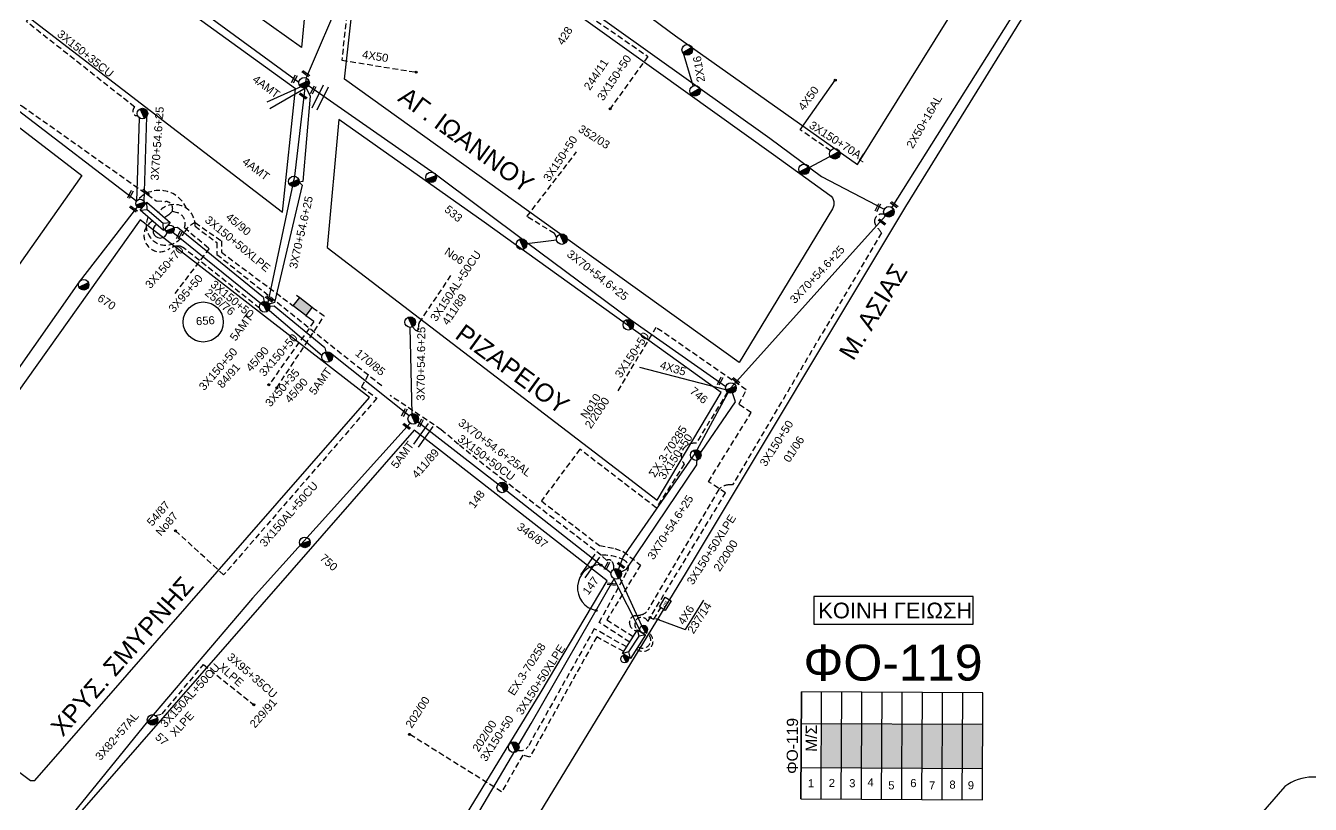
# Model space of a CAD drawing. Header units: millimetres. Extents: x 2999 to 5218, y 1863 to 2903.
# Drawn here: x 4541 to 4827.6, y 2126.5 to 2300.3 of the extents above; entities that cross this region are included whole.
import ezdxf
from ezdxf.enums import TextEntityAlignment as Align

# ---------------------------------------------------------------- set-up
doc = ezdxf.new("R2010")
doc.units = ezdxf.units.MM
doc.header["$LTSCALE"] = 0.5
doc.linetypes.add('DASHED', pattern=[19.05, 12.7, -6.35])
for name, color, linetype in [('Link Box 4 Διευθύνσεων', 7, 'Continuous'), ('Pillar OTE', 7, 'Continuous'), ('Άγνωστα', 7, 'Continuous'), ('Ασφαλειοκιβώτια Χ.Τ 9 αναχωρήσεων', 7, 'Continuous'), ('Γυμνά εναέρια ΧΤ και ΦΟΠ (1Φ)   2x50+16AL', 7, 'Continuous'), ('Γυμνά εναέρια ΧΤ και ΦΟΠ (3Φ)   4x50+16AL', 7, 'Continuous'), ('Εναέρια ΧΤ 4Χ120+25AL', 7, 'SYN_LINE'), ('Επιγραφές - Σχήματα', 7, 'Continuous'), ('Καλώδια ΧΤ   3x150+50CU', 7, 'DASHED'), ('Καλώδια ΧΤ   3x150+70AL', 7, 'DASHED'), ('Καλώδια ΧΤ   3x150AL+50CU', 7, 'DASHED'), ('Μηχανική τομή', 7, 'Continuous'), ('Στύλος ΦΜ', 7, 'Continuous'), ('Στύλος ΦΜ @ 1', 7, 'Continuous'), ('Συνδέσεις', 7, 'Continuous'), ('Συνεστραμμένα ΧΤ   3x70+54.6+25 AL', 7, 'SYN_LINE'), ('Τομή', 7, 'Continuous'), ('Υποσταθμός εναέριος 2 στύλων', 7, 'Continuous'), ('Υποσταθμός πόλεως', 7, 'Continuous'), ('Υπόβαθρο ΔΕΗ', 7, 'Continuous'), ('Υπόγεια καλώδια Παροχών ΧΤ   4x6', 7, 'DASHED')]:
    doc.layers.add(name, color=color, linetype=linetype)
doc.styles.add('arial', font='ARIAL.TTF')
doc.styles.get("Standard").update_dxf_attribs({"font": 'ARIAL.TTF'})
doc.linetypes.add('SYN_LINE', pattern='A,0.5,-0.0001,["/\\/\\/\\/",Standard,S=0.1,R=0,X=0,Y=-0.05],-0.25', length=0.7501)
doc.dimstyles.new('ISO-25', dxfattribs={"dimtxt": 2.5, "dimasz": 2.5, "dimexe": 1.25, "dimexo": 0.625, "dimtad": 1, "dimtxsty": 'Standard', "dimcen": 2.5, "dimadec": 0, "dimazin": 0, "dimtfac": 1, "dimtmove": 0, "dimatfit": 3, "dimfxl": 1, "dimarcsym": 0})

# ---------------------------------------------------------------- blocks, each defined once
blk = doc.blocks.new('ΜΗΧΑΝΙΚΗ ΤΟΜΗ')
at = {"layer": 'Μηχανική τομή', "ltscale": 40}
for p, q in [((-1.89, 0.78), (1.89, 0.78)), ((1.89, 0), (-1.89, 0))]:
    blk.add_line(p, q, dxfattribs=at)
blk = doc.blocks.new('ΤΟΜΗ')
at = {"layer": 'Τομή', "ltscale": 40}
for p, q in [((-5.68, 0), (5.68, 0)), ((5.68, -2.33), (-5.68, -2.33))]:
    blk.add_line(p, q, dxfattribs=at)
blk = doc.blocks.new('ΥΠΑΡΧΩΝ ΤΣΙΜΕΝΤΕΝΙΟΣ ΣΤΥΛΟΣ')
at = {"layer": 'Στύλος ΦΜ'}
blk.add_hatch(color=7, dxfattribs=at).paths.add_polyline_path([(-1.29, -2.28, 0.574793), (2.62, 0, 0.268822), (1.3, 2.27)])
at = {"layer": 'Στύλος ΦΜ', "color": 7}
blk.add_line((-1.29, -2.28), (1.3, 2.27), dxfattribs=at)
blk.add_circle((0, 0), 2.62, dxfattribs=at)
at = {"layer": 'Στύλος ΦΜ', "flags": 4}
for tag, p in [('ΤΥΠΟΣ', (-4.91, 3.03)), ('ΑΡΙΘΜΟΣ', (-4.68, 8.05))]:
    blk.add_attdef(tag, p, '', height=4, dxfattribs=at)
blk = doc.blocks.new('ΥΠΟΣΤΑΘΜΟΣ ΕΝΑΕΡΙΟΣ ΕΠΙ 2 ΣΤΥΛΩΝ')
at = {"layer": 'Υποσταθμός εναέριος 2 στύλων', "linetype": 'Continuous'}
for points in [[(-11.97, -2.11, 0.574793), (-8.45, -0.07, 0.268822), (-9.64, 1.98)], [(9.68, -2.15, 0.574793), (13.19, -0.1, 0.268822), (12.01, 1.95)]]:
    blk.add_hatch(color=256, dxfattribs=at).paths.add_polyline_path(points)
for p, q in [((-11.97, -2.11), (-9.64, 1.98)), ((9.68, -2.15), (12.01, 1.95))]:
    blk.add_line(p, q, dxfattribs=at)
for centre in [(-10.81, -0.07), (10.84, -0.1)]:
    blk.add_circle(centre, 2.36, dxfattribs=at)
at = {"layer": 'Υποσταθμός πόλεως', "linetype": 'Continuous', "ltscale": 40}
blk.add_lwpolyline([(-8.57, 2.82), (8.57, 2.82), (8.57, -2.82), (-8.57, -2.82)], close=True, dxfattribs=at)
for points in [[(-5.75, 0), (-8.57, 2.82)], [(-8.57, -2.82), (-5.75, 0)], [(-5.75, 0), (5.75, 0)], [(5.75, 0), (8.57, 2.82)], [(8.57, -2.82), (5.75, 0)]]:
    blk.add_lwpolyline(points, dxfattribs=at)
at = {"layer": 'Υποσταθμός εναέριος 2 στύλων', "ltscale": 40, "flags": 1}
for tag, p in [('ΜΕΤΑΣΧΗΜΑΤΙΣΜΟΣ', (14.09, 2.51)), ('ΙΣΧΥΣ', (14.07, -0.28)), ('ΑΡΙΘΜΟΣ', (14.19, -3))]:
    blk.add_attdef(tag, p, '', height=1.8, dxfattribs=at)
blk = doc.blocks.new('LINK BOX 4 ΑΝΑΧΩΡΗΣΕΩΝ')
at = {"layer": 'Link Box 4 Διευθύνσεων', "ltscale": 40}
blk.add_hatch(color=256, dxfattribs=at).paths.add_polyline_path([(-3.54, 0), (-3.54, -4.67), (3.54, -4.67), (3.54, 0)])
for p, q in [((-3.54, 0), (-5.33, 0)), ((5.33, 0), (3.54, 0)), ((-3.54, -4.67), (-5.33, -4.67)), ((5.33, -4.67), (3.54, -4.67))]:
    blk.add_line(p, q, dxfattribs=at)
blk.add_lwpolyline([(-3.54, -4.67), (-3.54, 0), (3.54, 0), (3.54, -4.67)], close=True, dxfattribs=at)
blk = doc.blocks.new('ΑΣΦΑΛΕΙΟΚΙΒΩΤΙΟ ΥΠΟΣΤΑΘΜΟΥ 9 ΑΝΑΧΩΡΗΣΕΩΝ')
at = {"layer": 'Ασφαλειοκιβώτια Χ.Τ 9 αναχωρήσεων', "ltscale": 40}
for p, q in [((-23.8, 40.36), (24.02, 40.36)), ((-9.72, 40.36), (-9.72, -40.64)), ((9.94, 40.36), (9.94, -40.64)), ((-23.8, 31.36), (24.02, 31.36)), ((-23.8, 22.36), (24.02, 22.36)), ((-23.8, 13.36), (24.02, 13.36)), ((-23.8, 4.36), (24.02, 4.36)), ((-23.8, -4.64), (24.02, -4.64)), ((-23.8, -13.64), (24.02, -13.64)), ((-23.8, -22.64), (24.02, -22.64)), ((-23.8, -31.64), (24.02, -31.64))]:
    blk.add_line(p, q, dxfattribs=at)
at = {"layer": 'Ασφαλειοκιβώτια Χ.Τ 9 αναχωρήσεων'}
blk.add_lwpolyline([(-23.8, -40.64), (24.02, -40.64), (24.02, 40.36), (-23.8, 40.36)], close=True, dxfattribs=at)
for s, p in [('1', (-18.54, 37.25)), ('2', (-18.39, 27.98)), ('3', (-18.45, 18.85)), ('4', (-17.96, 10.67)), ('5', (-19.3, 1.44)), ('6', (-18.25, -8.4)), ('7', (-19.23, -16.79)), ('8', (-18.84, -25.86)), ('9', (-19.09, -34.08))]:
    blk.add_text(s, height=3.6, rotation=270, dxfattribs=at).set_placement(p)
at = {"layer": 'Ασφαλειοκιβώτια Χ.Τ 9 αναχωρήσεων', "ltscale": 40}
for tag, height, p in [('ΟΝΟΜΑ', 5, (-0.16, 44.31)), ('ΚΕΙΜΕΝΟ 1', 2, (17.06, 35.59)), ('ΚΕΙΜΕΝΟ 2', 2, (17.06, 26.88)), ('ΚΕΙΜΕΝΟ 3', 2, (17.06, 17.69)), ('ΚΕΙΜΕΝΟ 4', 2, (17.06, 8.71)), ('ΚΕΙΜΕΝΟ 5', 2, (17.06, -0.13)), ('ΚΕΙΜΕΝΟ 6', 2, (17.06, -9.05)), ('ΚΕΙΜΕΝΟ 7', 2, (17.06, -18.13)), ('ΚΕΙΜΕΝΟ 8', 2, (17.06, -26.85)), ('ΚΕΙΜΕΝΟ 9', 2, (17.06, -35.99)), ('ΣΧ', 2, (-0.1, -42.64))]:
    blk.add_attdef(tag, text='', height=height, dxfattribs=at).set_placement(p, align=Align.MIDDLE_CENTER)
blk = doc.blocks.new('_ΣΥΝΔΕΣΗ')
at = {"layer": 'Συνδέσεις', "linetype": 'SYN_LINE', "ltscale": 40}
blk.add_hatch(color=256, dxfattribs=at).paths.add_polyline_path([(0.5, -0.01, 1), (-0.5, -0.01, 1)])
at = {"layer": 'Συνδέσεις'}
blk.add_circle((0, -0.01), 0.5, dxfattribs=at)
blk = doc.blocks.new('TSONTA XT1')
at = {"ltscale": 40}
h = blk.add_hatch(color=256, dxfattribs=at)
h.dxf.hatch_style = 1
h.paths.add_polyline_path([(596, 2487.7), (597.1, 2488.8), (596, 2489.9), (594.9, 2488.8)])
blk.add_lwpolyline([(594.9, 2488.8), (596, 2489.9), (597.1, 2488.8), (596, 2487.7)], close=True, dxfattribs=at)
blk = doc.blocks.new('PILLAR ΟΤΕ')
at = {"layer": 'Pillar OTE', "ltscale": 40}
blk.add_lwpolyline([(-3.31, 2.02), (3.39, 2.02), (3.39, -1.99), (-3.31, -1.99)], close=True, dxfattribs=at)
at = {"layer": 'Pillar OTE', "insert": (-1.81, 0.71), "char_height": 1.3575, "width": 109.961, "attachment_point": 1}
blk.add_mtext('{\\fArial|b1|i0|c161|p34;OTE}', dxfattribs=at)

msp = doc.modelspace()

# ---------------------------------------------------------------- hatches: boundary and pattern name
at = {"layer": 'Ασφαλειοκιβώτια Χ.Τ 9 αναχωρήσεων', "ltscale": 40}
for color, points in [(1, [(4718.5, 2144.57), (4718.45, 2134.74), (4722.95, 2134.72), (4723, 2144.54)]), (30, [(4723, 2144.54), (4722.95, 2134.72), (4727.45, 2134.69), (4727.5, 2144.52)]), (2, [(4727.5, 2144.52), (4727.45, 2134.69), (4731.95, 2134.67), (4732, 2144.5)]), (27, [(4732, 2144.5), (4731.95, 2134.67), (4736.45, 2134.65), (4736.5, 2144.47)]), (5, [(4736.5, 2144.47), (4736.45, 2134.65), (4740.95, 2134.62), (4741, 2144.45)]), (63, [(4741, 2144.45), (4740.95, 2134.62), (4745.45, 2134.6), (4745.5, 2144.43)]), (85, [(4745.5, 2144.43), (4745.45, 2134.6), (4749.95, 2134.58), (4750, 2144.4)]), (6, [(4750, 2144.4), (4749.95, 2134.58), (4754.45, 2134.55), (4754.5, 2144.38)])]:
    msp.add_hatch(color=color, dxfattribs=at).paths.add_polyline_path(points)

# ---------------------------------------------------------------- linework, layer by layer
at = {"layer": 'Άγνωστα', "color": 6, "linetype": 'DASHED', "ltscale": 0.2}
for points in [[(4565.94, 2280.14), (4565.49, 2280.18, -0.550807), (4565.29, 2282.09), (4541.13, 2301.16), (4550.63, 2313.69)], [(4732.52, 2258.15, 0.46257), (4730.35, 2256.86, 0.19919), (4730.69, 2255.64, -0.012749), (4731.89, 2254.02), (4698.68, 2197.84), (4697.92, 2197.82, 0.194816), (4695.59, 2196.79), (4679.75, 2169.88, -0.202026), (4678.34, 2168.83, -0.040973), (4677.02, 2168.61, 0.43541), (4675.65, 2166.88, 0.314946), (4677.31, 2165.2)]]:
    msp.add_lwpolyline(points, format="xyb", dxfattribs=at)
at = {"layer": 'Άγνωστα', "color": 133, "linetype": 'DASHED', "ltscale": 0.2}
msp.add_lwpolyline([(4612.76, 2304.54), (4611.49, 2292.54), (4628.07, 2289.89)], dxfattribs=at)
at = {"layer": 'Άγνωστα', "color": 30, "linetype": 'SYN_LINE', "ltscale": 10}
msp.add_lwpolyline([(4689.84, 2286.82), (4687.67, 2294.36)], dxfattribs=at)
at = {"layer": 'Άγνωστα', "color": 30, "ltscale": 40}
msp.add_lwpolyline([(4713.73, 2277.04), (4721.59, 2288.1)], dxfattribs=at)
at = {"layer": 'Άγνωστα', "color": 173, "linetype": 'SYN_LINE', "ltscale": 10}
for points in [[(4602.34, 2286.6), (4594.74, 2283.23)], [(4603.5, 2286.43), (4595.46, 2281.7)]]:
    msp.add_lwpolyline(points, dxfattribs=at)
at = {"layer": 'Άγνωστα', "color": 2, "linetype": 'DASHED', "ltscale": 0.2}
msp.add_lwpolyline([(4659.44, 2252.96), (4658.94, 2253.9), (4652.8, 2257.68), (4663.87, 2272.09)], dxfattribs=at)
at = {"layer": 'Άγνωστα', "ltscale": 40}
msp.add_lwpolyline([(4564.86, 2261.79), (4564.86, 2261.8)], dxfattribs=at)
at = {"layer": 'Άγνωστα', "color": 151, "linetype": 'DASHED', "ltscale": 0.2}
msp.add_lwpolyline([(4572.01, 2257.57), (4572.68, 2257.97, 0.09876), (4573.66, 2258.89), (4574.72, 2258.58, -0.444529), (4576.36, 2255.2), (4581.91, 2250.57), (4573.82, 2239.97)], format="xyb", dxfattribs=at)
at = {"layer": 'Άγνωστα', "color": 133, "linetype": 'DASHED', "ltscale": 0.2}
msp.add_lwpolyline([(4593.15, 2237.21), (4576.16, 2250.68, 0.180047), (4574.87, 2251.1, 0.148216), (4572.98, 2250.44, -1.066073), (4569.33, 2256.67)], format="xyb", dxfattribs=at)
at = {"layer": 'Άγνωστα', "color": 30, "linetype": 'DASHED', "ltscale": 0.2}
for points in [[(4568.29, 2257.57, 1.031917), (4576.24, 2253.97, -0.167246), (4578.8, 2256.34), (4584.63, 2252.25), (4584.61, 2249.72), (4599.96, 2238.29)], [(4679.45, 2165.01, -1.199631), (4677.21, 2161.21)]]:
    msp.add_lwpolyline(points, format="xyb", dxfattribs=at)
at = {"layer": 'Άγνωστα', "color": 173, "linetype": 'SYN_LINE', "ltscale": 15}
msp.add_lwpolyline([(4607.08, 2226.63), (4594.28, 2237.53), (4573.75, 2254.11)], dxfattribs=at)
at = {"layer": 'Άγνωστα', "color": 1, "linetype": 'DASHED', "ltscale": 0.2}
msp.add_lwpolyline([(4578.74, 2255.51), (4583.62, 2251.87), (4583.62, 2249.22), (4620.71, 2219.71)], dxfattribs=at)
at = {"layer": 'Άγνωστα', "color": 30, "linetype": 'DASHED', "ltscale": 0.2}
for points in [[(4596.98, 2219.47), (4607.55, 2235.45), (4605.61, 2236.89)], [(4604.18, 2235.04), (4605.27, 2234.27), (4595.23, 2220.15)]]:
    msp.add_lwpolyline(points, dxfattribs=at)
at = {"layer": 'Άγνωστα', "color": 62, "linetype": 'DASHED', "ltscale": 0.2}
msp.add_lwpolyline([(4679.74, 2167.34), (4697.12, 2196.02), (4693.29, 2198.52), (4702.85, 2213.93), (4700.08, 2215.79), (4701.73, 2219.01), (4681.57, 2232.94), (4672.97, 2218.66)], dxfattribs=at)
at = {"layer": 'Άγνωστα', "color": 1, "linetype": 'SYN_LINE', "ltscale": 20}
msp.add_lwpolyline([(4697.18, 2219.02), (4677.94, 2224.01)], dxfattribs=at)
at = {"layer": 'Άγνωστα', "color": 2, "linetype": 'DASHED', "ltscale": 0.2}
msp.add_lwpolyline([(4697.53, 2218.53), (4690.54, 2207.1), (4690.04, 2207.1, 0.640936), (4687.9, 2202.44), (4681.64, 2192.69), (4664.6, 2205.77), (4656.02, 2194.22), (4668.98, 2184.26), (4672.37, 2183.61), (4674.28, 2182.95), (4678.13, 2179.91), (4670.61, 2167.7), (4676.52, 2163.95)], format="xyb", dxfattribs=at)
at = {"layer": 'Άγνωστα', "color": 85, "ltscale": 40}
msp.add_lwpolyline([(4626.73, 2211.57), (4591.53, 2172.52), (4568.14, 2145), (4545.41, 2116.95)], dxfattribs=at)
at = {"layer": 'Άγνωστα', "color": 5, "ltscale": 40}
msp.add_lwpolyline([(4608.95, 2069.69), (4639.58, 2120.62), (4653.72, 2144.55), (4672.28, 2176.84)], dxfattribs=at)
at = {"layer": 'Άγνωστα', "color": 85, "linetype": 'DASHED', "ltscale": 0.2}
for points in [[(4674.41, 2160.63), (4668.36, 2163.88), (4653.41, 2137.07), (4651.84, 2137.48), (4647.15, 2129.32), (4626.61, 2142.13)], [(4569.92, 2146.34), (4571.42, 2146.73), (4580.63, 2157.7), (4591.87, 2148.75)]]:
    msp.add_lwpolyline(points, dxfattribs=at)
at = {"layer": 'Άγνωστα', "color": 5, "linetype": 'DASHED', "ltscale": 0.2}
msp.add_lwpolyline([(4675.05, 2161.64), (4667.82, 2165.69), (4653.09, 2139.53, -0.346841), (4650.79, 2138.59, -1.437185)], format="xyb", dxfattribs=at)
at = {"layer": 'Άγνωστα'}
msp.add_circle((4580.58, 2234.14), 4.47, dxfattribs=at)
at = {"layer": 'Άγνωστα', "color": 62, "linetype": 'DASHED', "ltscale": 0.2}
msp.add_arc((4678.35, 2166.72), 1.52, 23.8572, 235.1457, dxfattribs=at)
at = {"layer": 'Γυμνά εναέρια ΧΤ και ΦΟΠ (1Φ)   2x50+16AL', "color": 6, "ltscale": 40}
msp.add_lwpolyline([(4766.72, 2311.48), (4734.17, 2259.74)], dxfattribs=at)
at = {"layer": 'Γυμνά εναέρια ΧΤ και ΦΟΠ (3Φ)   4x50+16AL', "color": 30, "ltscale": 40}
msp.add_lwpolyline([(4610.28, 2344.18), (4706.95, 2275.14), (4718.49, 2266.6), (4732.49, 2259.29)], dxfattribs=at)
at = {"layer": 'Εναέρια ΧΤ 4Χ120+25AL', "color": 2, "linetype": 'SYN_LINE', "ltscale": 20}
msp.add_lwpolyline([(4493.05, 2154.5), (4507.77, 2178.4), (4527.62, 2207.07), (4552.93, 2243.11), (4566.52, 2260.57)], dxfattribs=at)
at = {"layer": 'Επιγραφές - Σχήματα', "color": 173, "ltscale": 0.2}
msp.add_line((4596.49, 2238.46), (4595.31, 2238.09), dxfattribs=at)
at = {"layer": 'Επιγραφές - Σχήματα', "color": 1, "linetype": 'DASHED', "ltscale": 0.2}
msp.add_lwpolyline([(4565.74, 2261.13, -0.564453), (4576.86, 2259.48)], format="xyb", dxfattribs=at)
at = {"layer": 'Επιγραφές - Σχήματα', "color": 190}
msp.add_lwpolyline([(4716.83, 2166.7), (4752.34, 2166.7), (4752.34, 2172.88), (4716.83, 2172.88)], close=True, dxfattribs=at)
at = {"layer": 'Επιγραφές - Σχήματα', "color": 1, "linetype": 'DASHED', "ltscale": 0.2}
msp.add_arc((4574.18, 2255.78), 4.57, 356.6641, 141.8982, dxfattribs=at)
at = {"layer": 'Επιγραφές - Σχήματα', "color": 173, "ltscale": 0.2}
msp.add_arc((4570.98, 2254.49), 1.61, 118.3721, 345.6366, dxfattribs=at)
at = {"layer": 'Επιγραφές - Σχήματα', "ltscale": 0.2}
msp.add_arc((4669.24, 2174.85), 5.17, 91.2735, 258.9995, dxfattribs=at)
at = {"layer": 'Επιγραφές - Σχήματα', "color": 5, "linetype": 'DASHED', "ltscale": 0.2}
msp.add_arc((4678.61, 2163.17), 1.79, 233.5495, 69.56, dxfattribs=at)
at = {"layer": 'Καλώδια ΧΤ   3x150+50CU', "color": 30, "ltscale": 0.2}
msp.add_lwpolyline([(4666.77, 2302.38), (4679.78, 2293.4), (4671.37, 2281.73)], dxfattribs=at)
at = {"layer": 'Καλώδια ΧΤ   3x150+70AL', "color": 30, "ltscale": 0.2}
msp.add_lwpolyline([(4720.49, 2272.35), (4713.73, 2277.04)], dxfattribs=at)
at = {"layer": 'Καλώδια ΧΤ   3x150+70AL', "color": 30, "linetype": 'Continuous', "ltscale": 0.2}
msp.add_lwpolyline([(4715.72, 2268.65), (4721.46, 2271.68)], dxfattribs=at)
at = {"layer": 'Καλώδια ΧΤ   3x150AL+50CU', "color": 151, "ltscale": 0.2}
msp.add_lwpolyline([(4496.21, 2300.85), (4496.98, 2301.24), (4498.56, 2299.52), (4540.11, 2282.36), (4570.08, 2261.18), (4572.22, 2261.05, -0.496125), (4573.66, 2258.89, 0.044253)], format="xyb", dxfattribs=at)
at = {"layer": 'Καλώδια ΧΤ   3x150AL+50CU', "color": 1, "linetype": 'Continuous', "ltscale": 0.2}
msp.add_lwpolyline([(4496.67, 2299.48), (4496.9, 2299.14), (4539.33, 2281.3), (4565.74, 2261.13)], dxfattribs=at)
at = {"layer": 'Καλώδια ΧΤ   3x150AL+50CU', "color": 27, "ltscale": 0.2}
msp.add_lwpolyline([(4627.23, 2233.05), (4627.82, 2232.43, 0.835651), (4628.65, 2232.97, -0.264141), (4628.76, 2233.97), (4636.04, 2244.81)], format="xyb", dxfattribs=at)
at = {"layer": 'Καλώδια ΧΤ   3x150AL+50CU', "color": 1, "ltscale": 0.2}
for points in [[(4617.38, 2222.36), (4615.88, 2219.71), (4619.28, 2217.12), (4585.12, 2177.71)], [(4585.12, 2177.71), (4574.39, 2187.58)]]:
    msp.add_lwpolyline(points, dxfattribs=at)
at = {"layer": 'Συνεστραμμένα ΧΤ   3x70+54.6+25 AL', "color": 27, "ltscale": 40}
for p, q in [((4593.99, 2239.64), (4594.12, 2238.69)), ((4596.41, 2237.67), (4595.46, 2237.61)), ((4607.71, 2228.39), (4607.94, 2227.47))]:
    msp.add_line(p, q, dxfattribs=at)
at = {"layer": 'Συνεστραμμένα ΧΤ   3x70+54.6+25 AL', "color": 133, "linetype": 'Continuous', "ltscale": 20}
msp.add_lwpolyline([(4609.62, 2343.76), (4611.64, 2307.61), (4603.53, 2288.61), (4603.42, 2287.68)], dxfattribs=at)
at = {"layer": 'Συνεστραμμένα ΧΤ   3x70+54.6+25 AL', "color": 133, "ltscale": 20}
for points in [[(4601.89, 2287.56), (4579.79, 2303.71)], [(4603.27, 2286.36), (4600.92, 2266.68), (4594.98, 2238.48)]]:
    msp.add_lwpolyline(points, dxfattribs=at)
at = {"layer": 'Συνεστραμμένα ΧΤ   3x70+54.6+25 AL', "color": 173, "ltscale": 20}
msp.add_lwpolyline([(4603.5, 2286.43), (4604.44, 2284.53), (4602.79, 2265.53), (4601.95, 2265.37), (4602.63, 2264.67), (4596.49, 2238.46)], dxfattribs=at)
at = {"layer": 'Συνεστραμμένα ΧΤ   3x70+54.6+25 AL', "color": 2, "ltscale": 20}
for points in [[(4676.18, 2234.44), (4652.72, 2251.88), (4632.35, 2267.11), (4604.02, 2286.83)], [(4697.14, 2219.69), (4676.18, 2234.44)]]:
    msp.add_lwpolyline(points, dxfattribs=at)
at = {"layer": 'Συνεστραμμένα ΧΤ   3x70+54.6+25 AL', "color": 6, "ltscale": 20}
for points in [[(4565.74, 2261.13), (4566.36, 2279.66)], [(4567.41, 2260.89), (4567.95, 2279.95)]]:
    msp.add_lwpolyline(points, dxfattribs=at)
at = {"layer": 'Συνεστραμμένα ΧΤ   3x70+54.6+25 AL', "color": 30, "ltscale": 20}
msp.add_lwpolyline([(4673.8, 2178.4), (4675, 2179.01), (4690.67, 2202.3), (4690.75, 2203.82), (4699.31, 2216.32), (4698.29, 2219.43), (4732.75, 2257.86)], dxfattribs=at)
at = {"layer": 'Συνεστραμμένα ΧΤ   3x70+54.6+25 AL', "color": 27, "linetype": 'SYN_LINE', "ltscale": 15}
for points in [[(4593.99, 2239.64), (4574.8, 2255.25), (4574.03, 2255.15)], [(4607.71, 2228.39), (4596.41, 2237.67)], [(4626.48, 2213.22), (4608.99, 2227.22)]]:
    msp.add_lwpolyline(points, dxfattribs=at)
at = {"layer": 'Συνεστραμμένα ΧΤ   3x70+54.6+25 AL', "color": 2, "ltscale": 10}
msp.add_lwpolyline([(4651.6, 2251.52), (4659.41, 2252.48)], dxfattribs=at)
at = {"layer": 'Συνεστραμμένα ΧΤ   3x70+54.6+25 AL', "color": 27, "ltscale": 20}
msp.add_lwpolyline([(4627.17, 2213.67), (4626.77, 2232.95)], dxfattribs=at)
at = {"layer": 'Συνεστραμμένα ΧΤ   3x70+54.6+25 AL', "color": 1, "ltscale": 20}
msp.add_lwpolyline([(4672.8, 2177.74), (4674.25, 2181.65), (4690.3, 2204.83), (4697.72, 2218.4)], dxfattribs=at)
at = {"layer": 'Συνεστραμμένα ΧΤ   3x70+54.6+25 AL', "color": 27, "linetype": 'DASHED', "ltscale": 0.2}
for points in [[(4672.14, 2178.96), (4672.16, 2179.53, 0.227711), (4671.57, 2180.91, 0.348052), (4670.6, 2180.96), (4669.41, 2182.08), (4647.68, 2198.77), (4637.52, 2206.8), (4633.68, 2210.11), (4622.24, 2217.76)], [(4675.71, 2162.68), (4668.92, 2167.12), (4675.2, 2178.56, 0.416985), (4674.49, 2180.99, 0.140855), (4669.41, 2182.08, 2.946673)]]:
    msp.add_lwpolyline(points, format="xyb", dxfattribs=at)
at = {"layer": 'Συνεστραμμένα ΧΤ   3x70+54.6+25 AL', "color": 5, "ltscale": 20}
for points in [[(4646.33, 2197.94), (4628.4, 2211.86)], [(4671.55, 2178.11), (4671.55, 2178.11), (4647.27, 2197.23), (4646.33, 2197.94)]]:
    msp.add_lwpolyline(points, dxfattribs=at)
at = {"layer": 'Συνεστραμμένα ΧΤ   3x70+54.6+25 AL', "color": 1, "ltscale": 15}
msp.add_lwpolyline([(4678.19, 2165.03), (4672.16, 2176.89)], dxfattribs=at)
at = {"layer": 'Συνεστραμμένα ΧΤ   3x70+54.6+25 AL', "color": 30, "ltscale": 15}
msp.add_lwpolyline([(4678.43, 2166.37), (4673.25, 2177.71)], dxfattribs=at)
at = {"layer": 'Υπόβαθρο ΔΕΗ'}
for points in [[(4726.54, 2269.31), (4752.74, 2311.41), (4753.39, 2313), (4652.73, 2384.87), (4620.23, 2346.62), (4685.96, 2297.97), (4726.54, 2269.31)], [(4532.12, 2345.44), (4545.14, 2363.88), (4604.97, 2321.64), (4604.97, 2321.45), (4602.5, 2295.37), (4532.12, 2345.44)], [(4598.29, 2258.66), (4601.13, 2286.19), (4527.7, 2339.26), (4515.72, 2322.07), (4598.29, 2258.66)], [(4442.11, 2206.34), (4506.71, 2293.49), (4535.4, 2280.73), (4553.51, 2266.82), (4487.74, 2173.56), (4486.43, 2173.44), (4471.37, 2184.54), (4455.73, 2196.67), (4442.11, 2206.34)], [(4610.84, 2279.33), (4608.23, 2250.74), (4673.78, 2200.56), (4681.82, 2194.41), (4696.1, 2218.39), (4643.28, 2256.42), (4610.84, 2279.33)], [(4500.08, 2163.32), (4542.06, 2131.88), (4543, 2131.88), (4617.63, 2217.27), (4566.48, 2256.96), (4515.95, 2185.95), (4500.08, 2163.32)], [(4670.69, 2176.39), (4627.61, 2209.98), (4552.41, 2123.97), (4612.13, 2079.87), (4655.93, 2151.63), (4670.69, 2176.39)], [(4688.16, 2165.54), (4692.28, 2172.08)]]:
    msp.add_lwpolyline(points, dxfattribs=at)
for points in [[(4834.41, 2130.83, 0.311736), (4821.86, 2130.5), (4764.38, 2064.31), (4717.1, 2005.14), (4704.15, 1987.3), (4703.03, 1987.3), (4679.95, 2011.76), (4639.36, 2053.94), (4623.15, 2071.28), (4688.36, 2178.34), (4737.33, 2259.92), (4786.06, 2338.78), (4797.07, 2356.88), (4931.63, 2282.18)], [(4612.11, 2288.36), (4617.41, 2336.54), (4617.49, 2336.86), (4648.38, 2314.14), (4707.76, 2271.53), (4720.34, 2262.48, -0.398671), (4720.93, 2259.4), (4700.17, 2225.08), (4612.11, 2288.36)]]:
    msp.add_lwpolyline(points, format="xyb", dxfattribs=at)
at = {"layer": 'Υπόγεια καλώδια Παροχών ΧΤ   4x6', "color": 62, "linetype": 'DASHED', "ltscale": 0.2}
msp.add_lwpolyline([(4680.5, 2168.08), (4681.09, 2167.83), (4682.65, 2170.4)], dxfattribs=at)

# ---------------------------------------------------------------- block references
at = {"layer": 'Link Box 4 Διευθύνσεων', "xscale": 0.4999999999999999, "yscale": 0.4999999999999999, "zscale": 0.4999999999999999, "rotation": 142.3519333450155}
msp.add_blockref('LINK BOX 4 ΑΝΑΧΩΡΗΣΕΩΝ', (4602.07, 2236.67), dxfattribs=at)
at = {"layer": 'Pillar OTE', "xscale": 0.375, "yscale": 0.375, "zscale": 0.375, "rotation": 58.65293377740626}
msp.add_blockref('PILLAR ΟΤΕ', (4683.64, 2171.25), dxfattribs=at)
at = {"layer": 'Ασφαλειοκιβώτια Χ.Τ 9 αναχωρήσεων', "xscale": 0.4999999999999932, "yscale": 0.4999999999999932, "zscale": 0.4999999999999932, "rotation": 89.70135055606028}
msp.add_blockref('ΑΣΦΑΛΕΙΟΚΙΒΩΤΙΟ ΥΠΟΣΤΑΘΜΟΥ 9 ΑΝΑΧΩΡΗΣΕΩΝ', (4734.15, 2139.52), dxfattribs=at).add_auto_attribs({'ΟΝΟΜΑ': 'ΦΟ-119'})
at = {"layer": 'Μηχανική τομή'}
for p, xscale, yscale, zscale, rotation in [((4603.33, 2289.41), 0.4999999999999994, 0.4999999999999994, 0.4999999999999994, 323.4536695641671), ((4601.06, 2288.24), 0.4999999999999996, 0.4999999999999996, 0.4999999999999996, 62.72551710385088), ((4602.75, 2284.42), 0.4999999999999995, 0.4999999999999995, 0.4999999999999995, 323.5804355050505), ((4605.27, 2285.79), 0.4999999999999996, 0.4999999999999996, 0.4999999999999996, 62.72551710385088), ((4564.49, 2262.51), 0.4999999999999996, 0.4999999999999996, 0.4999999999999996, 62.72551710385088), ((4567.59, 2262.93), 0.4999999999999994, 0.4999999999999994, 0.4999999999999994, 323.4536695641671), ((4564.88, 2259.2), 0.4999999999999994, 0.4999999999999994, 0.4999999999999994, 323.4536695641671), ((4731.23, 2259.59), 0.4999999999999996, 0.4999999999999996, 0.4999999999999996, 62.72551710385088), ((4734.6, 2260.18), 0.4999999999999994, 0.4999999999999994, 0.4999999999999994, 322.1941425945951), ((4731.88, 2256.31), 0.4999999999999994, 0.4999999999999994, 0.4999999999999994, 322.1941425945951), ((4575.42, 2253.45), 0.4999999999999996, 0.4999999999999996, 0.4999999999999996, 62.72551710385088), ((4595.18, 2239.14), 0.4999999999999995, 0.4999999999999995, 0.4999999999999995, 323.5804355050505), ((4696.07, 2220.86), 0.4999999999999996, 0.4999999999999996, 0.4999999999999996, 62.72551710385088), ((4699.33, 2220.89), 0.4999999999999994, 0.4999999999999994, 0.4999999999999994, 322.1941425945951), ((4625.61, 2213.84), 0.4999999999999996, 0.4999999999999996, 0.4999999999999996, 62.72551710385088), ((4625.84, 2210.7), 0.4999999999999995, 0.4999999999999995, 0.4999999999999995, 323.5804355050505), ((4629.23, 2211.49), 0.4999999999999996, 0.4999999999999996, 0.4999999999999996, 62.72551710385088), ((4670.79, 2179.64), 0.4999999999999996, 0.4999999999999996, 0.4999999999999996, 62.72551710385088), ((4673.63, 2179.69), 0.4999999999999994, 0.4999999999999994, 0.4999999999999994, 322.1941425945951), ((4671.63, 2175.46), 0.4999999999999994, 0.4999999999999994, 0.4999999999999994, 351.7363906957834)]:
    msp.add_blockref('ΜΗΧΑΝΙΚΗ ΤΟΜΗ', p, dxfattribs=dict(at, xscale=xscale, yscale=yscale, zscale=zscale, rotation=rotation))
at = {"layer": 'Στύλος ΦΜ @ 1', "ltscale": 40}
ref = msp.add_blockref('ΥΠΑΡΧΩΝ ΤΣΙΜΕΝΤΕΝΙΟΣ ΣΤΥΛΟΣ', (4665.92, 2303.24), dxfattribs=dict(at, xscale=0.4499999999998183, yscale=0.4499999999998183, zscale=0.4499999999998183, rotation=58.28059193353307))
ref.add_attrib('ΤΥΠΟΣ', '428', (4660.88, 2295.77), dxfattribs={"layer": 'Στύλος ΦΜ', "height": 1.8, "rotation": 58.2806, "flags": 4})
for p, xscale, yscale, zscale, rotation in [((4688.56, 2294.87), 0.4499999999998182, 0.4499999999998182, 0.4499999999998182, 329.4999534400037), ((4690.31, 2285.74), 0.4499999999998182, 0.4499999999998182, 0.4499999999998182, 329.4999534400037), ((4567, 2280.65), 0.4499999999998183, 0.4499999999998183, 0.4499999999998183, 53.75940216110506), ((4721.46, 2271.68), 0.4499999999998182, 0.4499999999998182, 0.4499999999998182, 329.4999534400037), ((4714.63, 2268.21), 0.4499999999998182, 0.4499999999998182, 0.4499999999998182, 329.4999534400037), ((4733.54, 2258.74), 0.4499999999998182, 0.4499999999998182, 0.4499999999998182, 329.4999534400037), ((4651.6, 2251.52), 0.4499999999998183, 0.4499999999998183, 0.4499999999998183, 53.75940216110506), ((4660.58, 2252.64), 0.4499999999998183, 0.4499999999998183, 0.4499999999998183, 53.75940216110506), ((4626.74, 2234.13), 0.4499999999998183, 0.4499999999998183, 0.4499999999998183, 53.75940216110506), ((4675.42, 2233.54), 0.4499999999998183, 0.4499999999998183, 0.4499999999998183, 53.75940216110506), ((4690.46, 2204.46), 0.4499999999998183, 0.4499999999998183, 0.4499999999998183, 53.75940216110506), ((4649.84, 2139.28), 0.4499999999998183, 0.4499999999998183, 0.4499999999998183, 53.75940216110506)]:
    msp.add_blockref('ΥΠΑΡΧΩΝ ΤΣΙΜΕΝΤΕΝΙΟΣ ΣΤΥΛΟΣ', p, dxfattribs=dict(at, xscale=xscale, yscale=yscale, zscale=zscale, rotation=rotation))
ref = msp.add_blockref('ΥΠΑΡΧΩΝ ΤΣΙΜΕΝΤΕΝΙΟΣ ΣΤΥΛΟΣ', (4603.07, 2287.53), dxfattribs=dict(at, xscale=0.4499999999998183, yscale=0.4499999999998183, zscale=0.4499999999998183, rotation=323.7594021611051))
ref.add_attrib('ΤΥΠΟΣ', '4AMT', (4591.4, 2287.93), dxfattribs={"layer": 'Στύλος ΦΜ', "height": 1.8, "rotation": 323.7594, "flags": 4})
ref = msp.add_blockref('ΥΠΑΡΧΩΝ ΤΣΙΜΕΝΤΕΝΙΟΣ ΣΤΥΛΟΣ', (4600.79, 2265.51), dxfattribs=dict(at, xscale=0.4499999999998183, yscale=0.4499999999998183, zscale=0.4499999999998183, rotation=323.7594021611051))
ref.add_attrib('ΤΥΠΟΣ', '4AMT', (4589.11, 2269.56), dxfattribs={"layer": 'Στύλος ΦΜ', "height": 1.8, "rotation": 323.7594, "flags": 4})
ref = msp.add_blockref('ΥΠΑΡΧΩΝ ΤΣΙΜΕΝΤΕΝΙΟΣ ΣΤΥΛΟΣ', (4631.4, 2266.42), dxfattribs=dict(at, xscale=0.4499999999998184, yscale=0.4499999999998184, zscale=0.4499999999998184, rotation=320.296143075971))
ref.add_attrib('ΤΥΠΟΣ', '533', (4634.23, 2258.97), dxfattribs={"layer": 'Στύλος ΦΜ', "height": 1.8, "rotation": 320.2961, "flags": 4})
ref = msp.add_blockref('ΥΠΑΡΧΩΝ ΤΣΙΜΕΝΤΕΝΙΟΣ ΣΤΥΛΟΣ', (4553.9, 2242.45), dxfattribs=dict(at, xscale=0.4499999999998183, yscale=0.4499999999998183, zscale=0.4499999999998183, rotation=326.3057712253537))
ref.add_attrib('ΤΥΠΟΣ', '670', (4556.78, 2239.03), dxfattribs={"layer": 'Στύλος ΦΜ', "height": 1.8, "rotation": 326.3058, "flags": 4})
ref = msp.add_blockref('ΥΠΑΡΧΩΝ ΤΣΙΜΕΝΤΕΝΙΟΣ ΣΤΥΛΟΣ', (4594.28, 2237.53), dxfattribs=dict(at, xscale=0.4499999999998183, yscale=0.4499999999998183, zscale=0.4499999999998183, rotation=53.75940216110506))
ref.add_attrib('ΤΥΠΟΣ', '5AMT', (4587.8, 2229.74), dxfattribs={"layer": 'Στύλος ΦΜ', "height": 1.8, "rotation": 53.7594, "flags": 4})
ref = msp.add_blockref('ΥΠΑΡΧΩΝ ΤΣΙΜΕΝΤΕΝΙΟΣ ΣΤΥΛΟΣ', (4608.22, 2226.33), dxfattribs=dict(at, xscale=0.4499999999998183, yscale=0.4499999999998183, zscale=0.4499999999998183, rotation=53.75940216110506))
ref.add_attrib('ΤΥΠΟΣ', '5AMT', (4605.46, 2217.69), dxfattribs={"layer": 'Στύλος ΦΜ', "height": 1.8, "rotation": 53.7594, "flags": 4})
ref = msp.add_blockref('ΥΠΑΡΧΩΝ ΤΣΙΜΕΝΤΕΝΙΟΣ ΣΤΥΛΟΣ', (4698.29, 2219.43), dxfattribs=dict(at, xscale=0.4499999999998183, yscale=0.4499999999998183, zscale=0.4499999999998183, rotation=319.8062327203835))
ref.add_attrib('ΤΥΠΟΣ', '746', (4688.99, 2218.46), dxfattribs={"layer": 'Στύλος ΦΜ', "height": 1.8, "rotation": 319.8062, "flags": 4})
ref = msp.add_blockref('ΥΠΑΡΧΩΝ ΤΣΙΜΕΝΤΕΝΙΟΣ ΣΤΥΛΟΣ', (4627.43, 2212.52), dxfattribs=dict(at, xscale=0.4499999999998183, yscale=0.4499999999998183, zscale=0.4499999999998183, rotation=53.75940216110506))
ref.add_attrib('ΤΥΠΟΣ', '5AMT', (4623.75, 2201.28), dxfattribs={"layer": 'Στύλος ΦΜ', "height": 1.8, "rotation": 53.7594, "flags": 4})
ref = msp.add_blockref('ΥΠΑΡΧΩΝ ΤΣΙΜΕΝΤΕΝΙΟΣ ΣΤΥΛΟΣ', (4647.27, 2197.23), dxfattribs=dict(at, xscale=0.4499999999998183, yscale=0.4499999999998183, zscale=0.4499999999998183, rotation=53.75940216110506))
ref.add_attrib('ΤΥΠΟΣ', '148', (4641.04, 2192.39), dxfattribs={"layer": 'Στύλος ΦΜ', "height": 1.8, "rotation": 53.7594, "flags": 4})
ref = msp.add_blockref('ΥΠΑΡΧΩΝ ΤΣΙΜΕΝΤΕΝΙΟΣ ΣΤΥΛΟΣ', (4603.23, 2184.97), dxfattribs=dict(at, xscale=0.4499999999998184, yscale=0.4499999999998184, zscale=0.4499999999998184, rotation=317.7643045280731))
ref.add_attrib('ΤΥΠΟΣ', '750', (4606.43, 2181.26), dxfattribs={"layer": 'Στύλος ΦΜ', "height": 1.8, "rotation": 317.7643, "flags": 4})
ref = msp.add_blockref('ΥΠΑΡΧΩΝ ΤΣΙΜΕΝΤΕΝΙΟΣ ΣΤΥΛΟΣ', (4672.71, 2177.94), dxfattribs=dict(at, xscale=0.4499999999998183, yscale=0.4499999999998183, zscale=0.4499999999998183, rotation=53.75940216110506))
ref.add_attrib('ΤΥΠΟΣ', '147', (4666.48, 2173.09), dxfattribs={"layer": 'Στύλος ΦΜ', "height": 1.8, "rotation": 53.7594, "flags": 4})
ref = msp.add_blockref('ΥΠΑΡΧΩΝ ΤΣΙΜΕΝΤΕΝΙΟΣ ΣΤΥΛΟΣ', (4569.26, 2145.37), dxfattribs=dict(at, xscale=0.4499999999998184, yscale=0.4499999999998184, zscale=0.4499999999998184, rotation=317.7643045280731))
ref.add_attrib('ΤΥΠΟΣ', '57', (4569.69, 2141.32), dxfattribs={"layer": 'Στύλος ΦΜ', "height": 1.8, "rotation": 317.7643, "flags": 4})
at = {"layer": 'Συνδέσεις'}
for p, xscale, yscale, zscale in [((4628.07, 2289.89), 0.4500000000002728, 0.4500000000002728, 0.4500000000002728), ((4721.59, 2288.1), 0.4500000000000455, 0.4500000000000455, 0.4500000000000455), ((4671.37, 2281.73), 0.4500000000000455, 0.4500000000000455, 0.4500000000000455), ((4595.23, 2220.16), 0.4500000000002728, 0.4500000000002728, 0.4500000000002728), ((4596.98, 2219.47), 0.4500000000002728, 0.4500000000002728, 0.4500000000002728), ((4574.39, 2187.58), 0.4500000000002728, 0.4500000000002728, 0.4500000000002728), ((4669.31, 2179.89), 0.4500000000002728, 0.4500000000002728, 0.4500000000002728), ((4668.26, 2169.79), 0.4500000000002728, 0.4500000000002728, 0.4500000000002728), ((4591.88, 2148.76), 0.4500000000002728, 0.4500000000002728, 0.4500000000002728), ((4626.61, 2142.14), 0.4500000000002728, 0.4500000000002728, 0.4500000000002728)]:
    msp.add_blockref('_ΣΥΝΔΕΣΗ', p, dxfattribs=dict(at, xscale=xscale, yscale=yscale, zscale=zscale))
at = {"layer": 'Συνδέσεις', "xscale": 0.2354739099114536, "yscale": 0.2354739099114536, "zscale": 0.2354739099114536, "rotation": 235.6773365344724}
msp.add_blockref('TSONTA XT1', (4275.42, 2614.56), dxfattribs=at)
at = {"layer": 'Τομή'}
for p, xscale, yscale, zscale, rotation in [((4606.12, 2284.51), 0.4999999999999997, 0.4999999999999997, 0.4999999999999997, 63.68510629273825), ((4629.22, 2209.18), 0.5000000000001029, 0.5000000000001029, 0.5000000000001029, 54.94931210514354), ((4666.41, 2180.04), 0.4999999999999998, 0.4999999999999998, 0.4999999999999998, 54.94931210514669)]:
    msp.add_blockref('ΤΟΜΗ', p, dxfattribs=dict(at, xscale=xscale, yscale=yscale, zscale=zscale, rotation=rotation))
at = {"layer": 'Υποσταθμός εναέριος 2 στύλων'}
for p, xscale, yscale, zscale, rotation in [((4569.84, 2257.73), 0.4047028751476828, 0.4047028751476828, 0.4047028751476828, 319.1478210462225), ((4676.68, 2162.29), 0.364856660711563, 0.364856660711563, 0.364856660711563, 57.60685152802689)]:
    msp.add_blockref('ΥΠΟΣΤΑΘΜΟΣ ΕΝΑΕΡΙΟΣ ΕΠΙ 2 ΣΤΥΛΩΝ', p, dxfattribs=dict(at, xscale=xscale, yscale=yscale, zscale=zscale, rotation=rotation))

# ---------------------------------------------------------------- texts
at = {"ltscale": 40, "insert": (4714.47, 2162.14), "char_height": 8, "width": 17.8089, "attachment_point": 1, "style": 'arial'}
msp.add_mtext('ΦO-119', dxfattribs=at)
at = {"layer": 'Άγνωστα', "ltscale": 40, "char_height": 1.8, "width": 17.1868, "attachment_point": 1, "style": 'arial'}
for s, insert, rotation in [('3X150+35CU', (4548.95, 2299.48), 321.2602), ('4X50', (4616.19, 2294.8), 351.0949), ('3X150+50', (4668.31, 2284.35), 56.3433), ('2X16', (4690.76, 2287.53), 99.5247), ('244/11', (4665.34, 2286.68), 56.3433), ('4X50', (4713.13, 2282.23), 53.7799), ('352/03', (4665.02, 2278.27), 327.832), ('3X150+50', (4656.28, 2266.32), 56.3433), ('3X150+50XLPE', (4581.92, 2258.02), 320.4142), ('45/90', (4586.58, 2258.67), 320.4142), ('\\pt1.8;3X150+70', (4567.44, 2242.63), 48.9911), ('Νο6', (4635.2, 2250.9), 326.6328), ('\\pt1.8;3X95+50', (4572.63, 2237.3), 48.9911), ('\\pt1.8;256/76', (4581.91, 2241.75), 320.4691), ('\\pt1.8;3X150+50', (4583.17, 2243.61), 320.4691), ('411/89', (4633.69, 2234.27), 56.3433), ('656', (4578.89, 2235.2), 3.9372), ('\\pt1.8;3X150+50', (4592.85, 2223.02), 48.9911), ('3X150+50', (4672.26, 2222.5), 56.3433), ('\\pt1.8;3X150+50', (4579.42, 2219.88), 48.9911), ('45/90', (4589.89, 2224.1), 48.9911), ('\\pt1.8;170/85', (4615.47, 2228.29), 320.4691), ('84/91', (4583.48, 2220.39), 48.9911), ('4X35', (4682.82, 2225.51), 343.5474), ('3X50+35', (4594.21, 2216.24), 48.9911), ('45/90', (4598.59, 2217.11), 48.9911), ('Νο10', (4664.58, 2213.39), 56.3433), ('2/2000', (4665.56, 2211.19), 56.3433), ('ΣX.3-70285', (4679.81, 2200.31), 56.3433), ('3X150+50', (4704.58, 2202.72), 57.2663), ('3X150+50', (4681.96, 2199.83), 56.3433), ('01/06', (4709.86, 2203.61), 57.2663), ('411/89', (4626.94, 2200.28), 48.9911), ('54/87', (4567.82, 2189.64), 48.9911), ('Νο87', (4569.79, 2187.43), 48.9911), ('3X150+50XLPE', (4688.32, 2176.31), 57.2663), ('346/87', (4651.44, 2189.52), 324.0026), ('2/2000', (4694.29, 2179.28), 57.2663), ('4X6', (4686.3, 2167.4), 57.2663), ('237/14', (4688.44, 2165.39), 57.2663), ('EX.3-70258', (4648.4, 2151.59), 57.2663), ('3X150+50XLPE', (4650.21, 2147.28), 57.2663), ('\\pt1.8;3X95+35CU\\P\\ptz;XLPE', (4586.9, 2160.48), 318.9382), ('3X150AL+50CU\\PXLPE', (4570.8, 2144.7), 47.6637), ('229/91', (4590.76, 2144.58), 48.9911), ('202/00', (4625.57, 2144.34), 57.2663), ('3X82+57AL', (4556.3, 2137.36), 48.9911), ('202/00', (4640.47, 2139.04), 57.2663), ('3X150+50', (4642.18, 2136.87), 57.2663)]:
    msp.add_mtext(s, dxfattribs=dict(at, insert=insert, rotation=rotation))
at = {"layer": 'Γυμνά εναέρια ΧΤ και ΦΟΠ (1Φ)   2x50+16AL', "ltscale": 40, "insert": (4737.32, 2273.6), "char_height": 1.8, "width": 17.1868, "attachment_point": 1, "rotation": 59.8107, "style": 'arial'}
msp.add_mtext('2X50+16AL', dxfattribs=at)
at = {"layer": 'Επιγραφές - Σχήματα', "attachment_point": 1}
for s, insert, char_height, width, rotation in [('ΑΓ. ΙΩΑΝΝΟΥ', (4626.11, 2286.87), 4, 43.6093, 323.8186), ('ΡΙΖΑΡΕΙΟΥ', (4638.85, 2233.95), 4, 43.6093, 323.8186), ('Μ/Σ', (4714.97, 2138.26), 2.5, 3.2229, 89.7014)]:
    msp.add_mtext(s, dxfattribs=dict(at, insert=insert, char_height=char_height, width=width, rotation=rotation))
at = {"layer": 'Επιγραφές - Σχήματα', "char_height": 4, "width": 90.8081, "attachment_point": 1, "style": 'arial'}
for s, insert, rotation in [('Μ. ΑΣΙΑΣ', (4722.18, 2227.37), 58.7871), ('ΧΡΥΣ. ΣΜΥΡΝΗΣ', (4546.2, 2144.03), 48.8317)]:
    msp.add_mtext(s, dxfattribs=dict(at, insert=insert, rotation=rotation))
at = {"layer": 'Επιγραφές - Σχήματα', "color": 190, "insert": (4717.78, 2171.53), "char_height": 3.5, "width": 35.1311, "attachment_point": 1}
msp.add_mtext('KOINH ΓΕΙΩΣΗ', dxfattribs=at)
at = {"layer": 'Καλώδια ΧΤ   3x150+50CU', "ltscale": 0.2, "insert": (4638.23, 2209.18), "char_height": 1.8, "width": 17.1868, "attachment_point": 1, "rotation": 322.9992, "style": 'arial'}
msp.add_mtext('3X150+50CU', dxfattribs=at)
at = {"layer": 'Καλώδια ΧΤ   3x150+70AL', "ltscale": 0.2, "insert": (4716.55, 2279.11), "char_height": 1.8, "width": 17.1868, "attachment_point": 1, "rotation": 327.174, "style": 'arial'}
msp.add_mtext('3X150+70AL', dxfattribs=at)
at = {"layer": 'Καλώδια ΧΤ   3x150AL+50CU', "ltscale": 0.2, "char_height": 1.8, "width": 17.1868, "attachment_point": 1, "style": 'arial'}
for insert, rotation in [((4631.07, 2235.1), 56.3433), ((4592.98, 2184.96), 48.9911)]:
    msp.add_mtext('3X150AL+50CU', dxfattribs=dict(at, insert=insert, rotation=rotation))
at = {"layer": 'Συνεστραμμένα ΧΤ   3x70+54.6+25 AL', "ltscale": 40, "char_height": 1.8, "width": 17.1868, "attachment_point": 1, "style": 'arial'}
for insert, rotation in [((4568.8, 2265.81), 85.8533), ((4599.7, 2246.31), 77.3396), ((4662.64, 2250.39), 321.9682), ((4711.27, 2239.35), 46.9272), ((4628.15, 2216.6), 89.357), ((4679.53, 2181.93), 56.9684)]:
    msp.add_mtext('3X70+54.6+25', dxfattribs=dict(at, insert=insert, rotation=rotation))
at = {"layer": 'Συνεστραμμένα ΧΤ   3x70+54.6+25 AL', "ltscale": 20, "insert": (4638.38, 2212.74), "char_height": 1.8, "width": 17.1868, "attachment_point": 1, "rotation": 322.9992, "style": 'arial'}
msp.add_mtext('3X70+54.6+25AL', dxfattribs=at)

# ---------------------------------------------------------------- leaders
at = {"layer": 'Επιγραφές - Σχήματα', "ltscale": 40}
msp.add_leader([(4681.47, 2168.02), (4688.11, 2165.56)], dimstyle='ISO-25', override={"dimasz": 1, "dimtad": 0}, dxfattribs=at)

doc.saveas('drawing.dxf')
